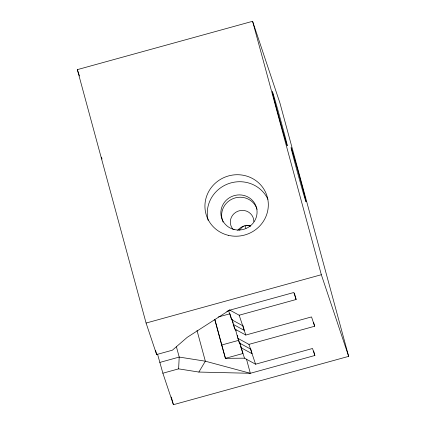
<?xml version="1.0" encoding="UTF-8"?>
<svg xmlns="http://www.w3.org/2000/svg" width="426" height="426" viewBox="0 0 426 426"><rect width="100%" height="100%" fill="white"/><g stroke="black" fill="none" stroke-linecap="round" stroke-linejoin="round"><path stroke-width="0.64" d="M157.535 354.097L162.87 373.208L178.616 368.863L179.208 357.073L176.423 346.817M178.616 368.863L198.873 372.058L205.343 361.195L196.998 330.427M239.167 230.232L243.347 226.137M229.284 309.819L239.172 315.213L296.129 299.505L293.786 292.508L229.252 310.304L187.248 337.317L172.37 350.204L156.624 354.544L146.086 323.052L77.346 69.635L252.597 21.3L279.914 102.948L348.654 356.365L173.403 404.7L162.87 373.208M226.845 311.401L229.252 310.304M146.086 323.052L321.332 274.717L348.654 356.365M218.416 316.955L229.683 313.85M231.803 319.218L234.753 329.01L245.807 335.044L311.528 316.917L314.649 326.247L248.933 344.373L237.878 338.345L235.445 329.373M214.699 319.33L221.669 345.028L238.565 340.363M159.798 362.425L179.208 357.073L205.343 361.195L250.328 373.293L314.862 355.492L313.642 351.003M221.669 345.028L225.429 358.341L244.513 358.17L255.568 364.203L312.519 348.495L314.862 355.492M198.873 372.058L250.328 373.293L246.5 359.177M246.675 225.242L250.547 226.185M228.512 310.352L231.632 319.681L242.687 325.714M233.192 324.346L244.247 330.379L242.857 325.246M237.878 338.345L239.439 343.01L250.493 349.038M239.609 342.547L240.999 347.675L252.054 353.708L250.834 349.213M244.939 225.354L245.914 228.267M239.172 315.213L245.807 335.044M248.933 344.373L255.568 364.203M240.999 347.675L244.513 358.17M77.346 69.635L79.454 75.934M239.907 342.728L240.445 344.629M240.802 345.901L242.953 353.505L225.429 358.341L214.992 319.883M252.597 21.3L321.332 274.717M313.605 322.402L314.649 326.247M294.387 293.088L296.129 299.505M235.615 328.909L236.137 330.832M237.351 335.315L237.873 337.243M238.219 338.521L239.439 343.01M232.149 319.399L233.192 323.243M233.539 324.527L234.753 329.01M230.067 313.914L231.632 319.681M171.316 397L173.403 404.7M101.505 157.162L102.027 159.079M155.565 350.263L156.624 354.544M223.102 222.095A18.18 17.503 -18.5 0 1 233.549 198.425A18.18 17.503 -18.5 0 1 257.091 209.342M233.294 229.582A11.816 11.374 -18.5 0 1 237.932 211.205A11.816 11.374 -18.5 0 1 253.864 221.605M237.676 230.402A11.816 11.374 -18.5 0 1 250.28 225.876M208.144 220.333A31.817 30.629 -18.5 0 1 228.799 183.569A31.817 30.629 -18.5 0 1 267.949 199.368M234.172 229.513A18.18 17.503 -18.5 0 0 256.489 207.632A18.18 17.503 -18.5 0 0 226.233 200.252A18.18 17.503 -18.5 0 0 234.172 229.513M228.235 235.301A31.817 30.629 -18.5 0 0 267.294 197.009A31.817 30.629 -18.5 0 0 214.347 184.091A31.817 30.629 -18.5 0 0 228.235 235.301M275.627 104.839A28.18 0.426 74.6 0 0 287.289 145.767A28.18 0.426 74.6 0 0 276.49 105.201A28.18 0.426 74.6 0 0 275.627 104.839M294.361 160.826A28.18 0.426 74.6 0 0 306.022 201.754A28.18 0.426 74.6 0 0 295.223 161.188A28.18 0.426 74.6 0 0 294.361 160.826"/></g></svg>
